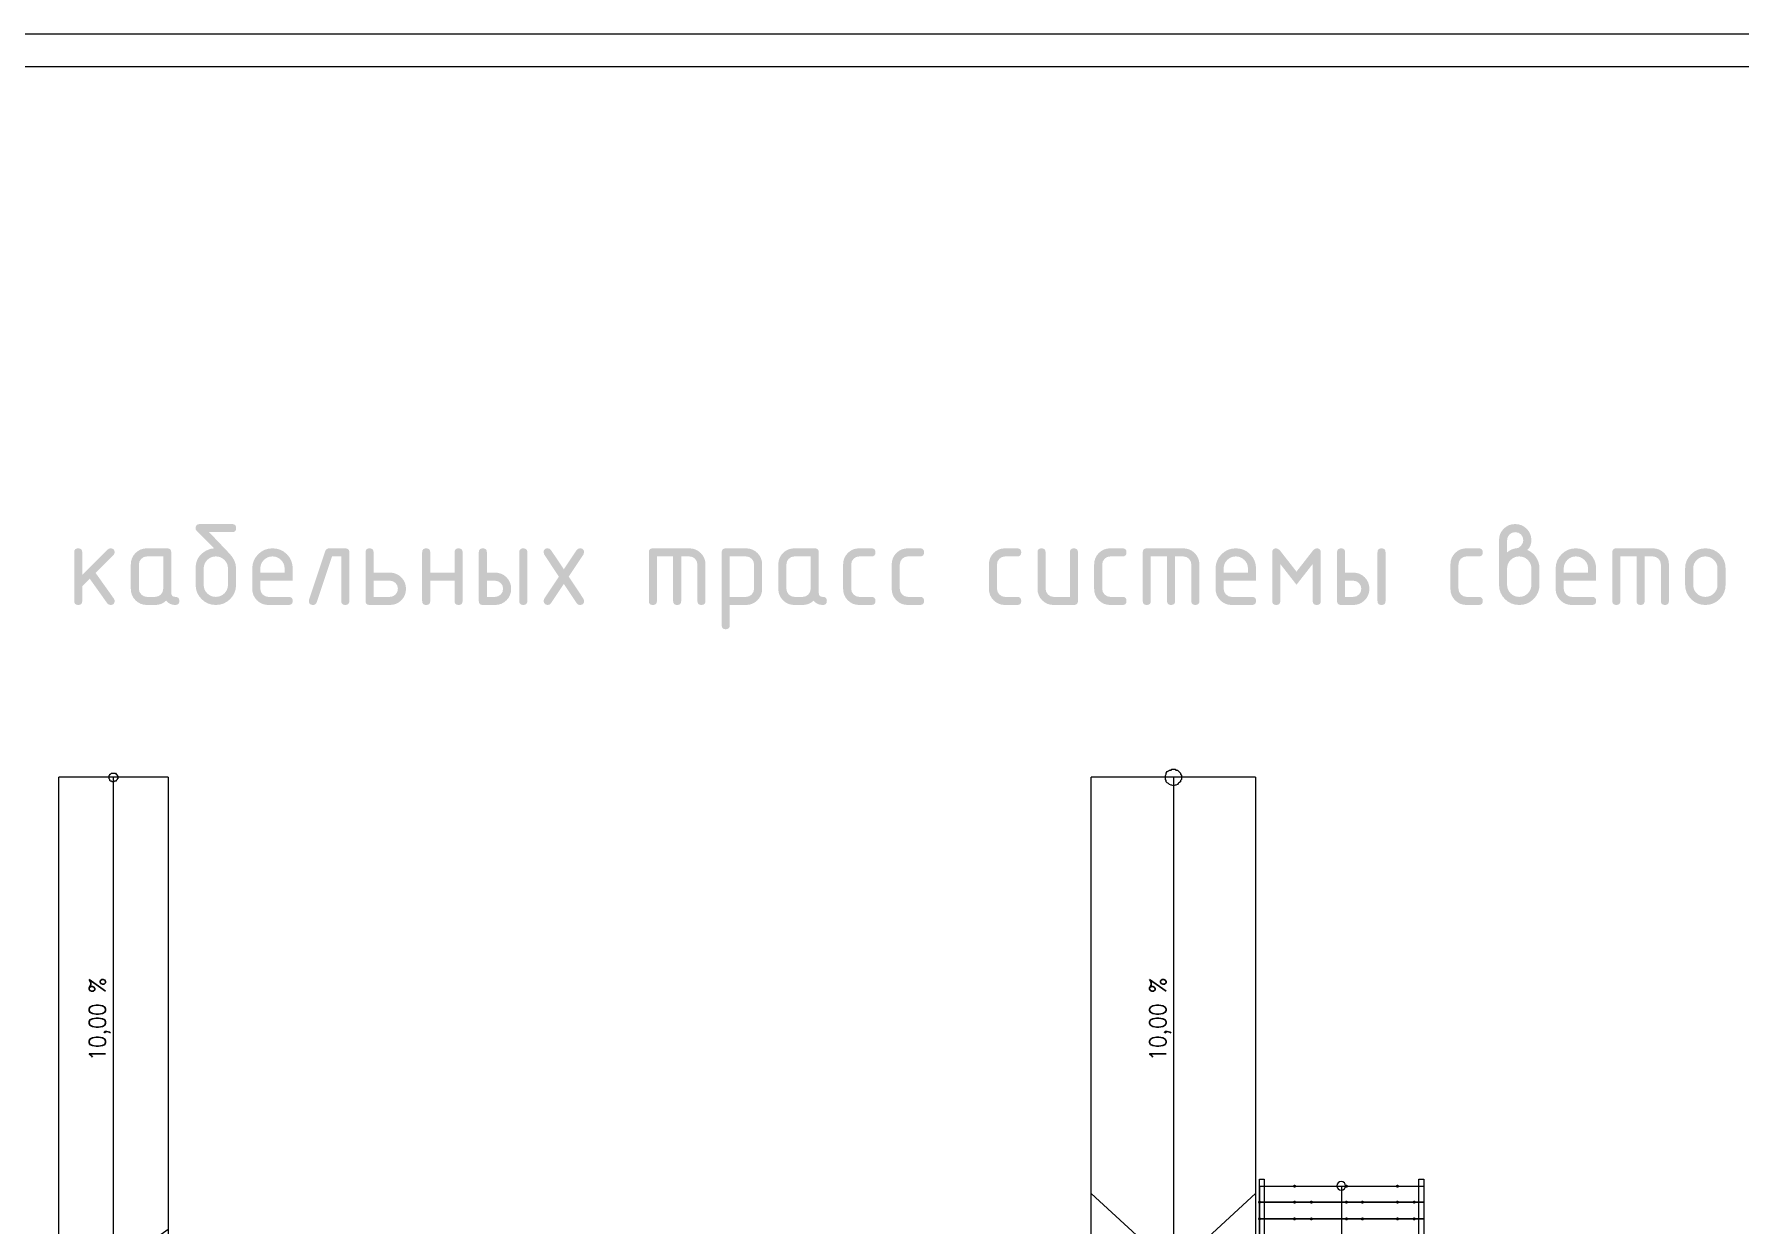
# Model space of a CAD drawing. Header units: millimetres. Extents: x 0 to 420, y 0 to 297.
# Drawn here: x 186.9 to 277.4, y 233.7 to 296.9 of the extents above; entities that cross this region are included whole.
import ezdxf

# ---------------------------------------------------------------- set-up
doc = ezdxf.new("R2010")
doc.units = ezdxf.units.MM
doc.styles.get("Standard").update_dxf_attribs({"font": 'STANDARD'})

msp = doc.modelspace()

# ---------------------------------------------------------------- hatches: boundary and pattern name
h = msp.add_hatch(color=7)
h.paths.add_polyline_path([(197.583598, 268.548995), (197.583598, 267.689651), (197.563961, 267.474763), (197.50505, 267.276515), (197.406865, 267.094803), (197.269405, 266.929525), (197.104049, 266.792066), (196.922209, 266.69388), (196.723935, 266.634969), (196.50928, 266.615332), (196.294392, 266.634969), (196.096144, 266.69388), (195.914432, 266.792066), (195.749154, 266.929525), (195.611694, 267.094803), (195.513509, 267.276515), (195.454598, 267.474763), (195.434961, 267.689651), (195.434961, 268.548995), (195.443645, 268.705653), (195.469705, 268.851509), (195.513154, 268.986566), (195.574005, 269.110822), (195.652271, 269.224277), (195.747965, 269.326932), (195.8611, 269.418787), (195.991688, 269.499842), (196.214448, 269.592377), (196.421085, 269.623314), (195.476853, 270.567546), (195.445365, 270.620462), (195.434961, 270.694877), (195.448311, 270.790056), (195.488429, 270.858105), (195.555419, 270.898973), (195.649384, 270.912607), (197.371931, 270.912607), (197.465983, 270.899171), (197.533162, 270.858863), (197.57347, 270.791684), (197.586905, 270.697633), (197.57347, 270.603668), (197.533162, 270.536678), (197.465983, 270.49656), (197.371931, 270.48321), (196.15099, 270.48321), (197.231923, 269.346604), (197.385703, 269.157563), (197.49561, 268.961649), (197.561593, 268.75881)], flags=0)
h.paths.add_polyline_path([(197.15365, 267.689651), (197.15365, 268.548995), (197.141782, 268.677661), (197.106246, 268.79656), (197.047145, 268.90564), (196.964583, 269.00485), (196.865382, 269.087412), (196.756362, 269.146513), (196.637627, 269.182049), (196.50928, 269.193917), (196.380295, 269.182049), (196.261233, 269.146513), (196.152092, 269.087412), (196.052873, 269.00485), (195.970398, 268.90564), (195.911487, 268.79656), (195.87614, 268.677661), (195.864358, 268.548995), (195.864358, 267.689651), (195.876037, 267.559642), (195.911073, 267.440019), (195.969467, 267.330836), (196.05122, 267.232142), (196.149922, 267.15039), (196.259166, 267.091996), (196.378952, 267.056959), (196.50928, 267.04528), (196.637627, 267.057062), (196.756362, 267.092409), (196.865382, 267.15132), (196.964583, 267.233796), (197.047145, 267.333006), (197.106246, 267.442086), (197.141782, 267.560985)], flags=0)
h = msp.add_hatch(color=7)
h.paths.add_polyline_path([(265.071173, 269.408891), (265.204894, 269.502624), (265.333138, 269.569639), (265.455801, 269.609887), (265.572779, 269.623314), (265.701281, 269.660659), (265.820275, 269.773245), (265.90337, 269.913047), (265.931069, 270.053262), (265.900063, 270.220694), (265.807045, 270.359186), (265.668553, 270.452204), (265.501121, 270.48321), (265.335274, 270.451791), (265.196299, 270.357533), (265.102317, 270.218627), (265.071173, 270.053262)], flags=0)
h.paths.add_polyline_path([(266.145492, 269.535671), (266.28594, 269.464478), (266.411246, 269.374992), (266.52136, 269.267315), (266.616229, 269.141552), (266.69228, 269.003154), (266.74673, 268.858296), (266.779475, 268.706927), (266.790413, 268.548995), (266.790413, 267.689651), (266.770776, 267.473419), (266.711865, 267.274448), (266.61368, 267.092633), (266.476221, 266.927871), (266.310865, 266.791135), (266.129024, 266.693467), (265.93075, 266.634866), (265.716095, 266.615332), (265.499863, 266.634969), (265.300892, 266.69388), (265.119077, 266.792066), (264.954315, 266.929525), (264.81758, 267.094803), (264.719911, 267.276515), (264.66131, 267.474763), (264.641776, 267.689651), (264.641776, 270.053262), (264.657391, 270.226895), (264.70427, 270.386472), (264.782465, 270.531992), (264.892028, 270.663457), (265.024018, 270.772383), (265.169496, 270.85025), (265.328513, 270.897009), (265.501121, 270.912607), (265.674444, 270.896906), (265.833917, 270.849837), (265.979541, 270.771452), (266.111316, 270.661804), (266.220242, 270.529822), (266.298109, 270.384405), (266.344868, 270.225551), (266.360466, 270.053262), (266.34703, 269.898749), (266.306722, 269.76098), (266.239543, 269.639954)], flags=0)
h.paths.add_polyline_path([(266.360466, 267.689651), (266.360466, 268.548995), (266.348701, 268.677661), (266.313474, 268.79656), (266.254891, 268.90564), (266.173052, 269.00485), (266.074368, 269.087412), (265.965244, 269.146513), (265.845786, 269.182049), (265.716095, 269.193917), (265.585767, 269.182049), (265.465981, 269.146513), (265.356737, 269.087412), (265.258035, 269.00485), (265.176283, 268.90564), (265.117889, 268.79656), (265.082852, 268.677661), (265.071173, 268.548995), (265.071173, 267.689651), (265.082852, 267.559642), (265.117889, 267.440019), (265.176283, 267.330836), (265.258035, 267.232142), (265.356737, 267.15039), (265.465981, 267.091996), (265.585767, 267.056959), (265.716095, 267.04528), (265.845786, 267.057062), (265.965244, 267.092409), (266.074368, 267.15132), (266.173052, 267.233796), (266.254891, 267.333006), (266.313474, 267.442086), (266.348701, 267.560985)], flags=0)
for color, points in [(7, [(189.416435, 268.210549), (190.767464, 269.561578), (190.836848, 269.607742), (190.920701, 269.623314), (191.014752, 269.609887), (191.081932, 269.569639), (191.122239, 269.502624), (191.135675, 269.408891), (191.119277, 269.328758), (191.070632, 269.258961), (190.1264, 268.314729), (191.093232, 266.953778), (191.124996, 266.892662), (191.135675, 266.826999), (191.122239, 266.734395), (191.081932, 266.668249), (191.014752, 266.628561), (190.920701, 266.615332), (190.818727, 266.63807), (190.741556, 266.706283), (189.817168, 268.005497), (189.416435, 267.605315), (189.416435, 266.830306), (189.402999, 266.736255), (189.362691, 266.669076), (189.295512, 266.628768), (189.201461, 266.615332), (189.107496, 266.628768), (189.040506, 266.669076), (189.000388, 266.736255), (188.987038, 266.830306), (188.987038, 269.408891), (189.000388, 269.502624), (189.040506, 269.569639), (189.107496, 269.609887), (189.201461, 269.623314), (189.295512, 269.609887), (189.362691, 269.569639), (189.402999, 269.502624), (189.416435, 269.408891)]), (7, [(202.523785, 269.623314), (203.383129, 269.623314), (203.47718, 269.609887), (203.54436, 269.569639), (203.584667, 269.502624), (203.598103, 269.408891), (203.598103, 266.830306), (203.584667, 266.736255), (203.54436, 266.669076), (203.47718, 266.628768), (203.383129, 266.615332), (203.289078, 266.628768), (203.221899, 266.669076), (203.181591, 266.736255), (203.168155, 266.830306), (203.168155, 269.193917), (202.676471, 269.193917), (201.866185, 266.761956), (201.834964, 266.697653), (201.790875, 266.65185), (201.733867, 266.624445), (201.663889, 266.615332), (201.569924, 266.628975), (201.502934, 266.669903), (201.462816, 266.738115), (201.449466, 266.833614), (201.458837, 266.898657), (202.308811, 269.447476), (202.343951, 269.52425), (202.391493, 269.579217), (202.451438, 269.612273)]), (7, [(207.893368, 267.904625), (207.893368, 266.830306), (207.879932, 266.736255), (207.839624, 266.669076), (207.772445, 266.628768), (207.678394, 266.615332), (207.584429, 266.628768), (207.517439, 266.669076), (207.477321, 266.736255), (207.463971, 266.830306), (207.463971, 269.408891), (207.477321, 269.502624), (207.517439, 269.569639), (207.584429, 269.609887), (207.678394, 269.623314), (207.772445, 269.609887), (207.839624, 269.569639), (207.879932, 269.502624), (207.893368, 269.408891), (207.893368, 268.334573), (209.18266, 268.334573), (209.18266, 269.408891), (209.196096, 269.502624), (209.236404, 269.569639), (209.303583, 269.609887), (209.397634, 269.623314), (209.491685, 269.609887), (209.558865, 269.569639), (209.599172, 269.502624), (209.612608, 269.408891), (209.612608, 266.830306), (209.599172, 266.736255), (209.558865, 266.669076), (209.491685, 266.628768), (209.397634, 266.615332), (209.303583, 266.628768), (209.236404, 266.669076), (209.196096, 266.736255), (209.18266, 266.830306), (209.18266, 267.904625)]), (7, [(215.246386, 268.119599), (216.024702, 266.950471), (216.060531, 266.830306), (216.047095, 266.736255), (216.006787, 266.669076), (215.939608, 266.628768), (215.845557, 266.615332), (215.741928, 266.638897), (215.666412, 266.70959), (214.986212, 267.732094), (214.305461, 266.70959), (214.229738, 266.638897), (214.126316, 266.615332), (214.044599, 266.631111), (213.975283, 266.678722), (213.927672, 266.748106), (213.911894, 266.830306), (213.947723, 266.950471), (214.725487, 268.119599), (213.947723, 269.288175), (213.911894, 269.408891), (213.925243, 269.502624), (213.965362, 269.569639), (214.032351, 269.609887), (214.126316, 269.623314), (214.229738, 269.59975), (214.305461, 269.529056), (214.986212, 268.509859), (215.666412, 269.529056), (215.741928, 269.59975), (215.845557, 269.623314), (215.939608, 269.610085), (216.006787, 269.570397), (216.047095, 269.504252), (216.060531, 269.411647), (216.024702, 269.288175)]), (7, [(219.714072, 269.623314), (221.648286, 269.623314), (221.820265, 269.607613), (221.979015, 269.560544), (222.124536, 269.48216), (222.256828, 269.372511), (222.366477, 269.240529), (222.444861, 269.095112), (222.49193, 268.936259), (222.507631, 268.763969), (222.507631, 266.830306), (222.494195, 266.736255), (222.453887, 266.669076), (222.386708, 266.628768), (222.292657, 266.615332), (222.198606, 266.628768), (222.131426, 266.669076), (222.091119, 266.736255), (222.077683, 266.830306), (222.077683, 268.763969), (222.046746, 268.931401), (221.954211, 269.069894), (221.815718, 269.162911), (221.648286, 269.193917), (221.218338, 269.193917), (221.218338, 266.830306), (221.204902, 266.736255), (221.164595, 266.669076), (221.097415, 266.628768), (221.003364, 266.615332), (220.909399, 266.628768), (220.842409, 266.669076), (220.802291, 266.736255), (220.788941, 266.830306), (220.788941, 269.193917), (219.929046, 269.193917), (219.929046, 266.830306), (219.91561, 266.736255), (219.875302, 266.669076), (219.808123, 266.628768), (219.714072, 266.615332), (219.620107, 266.628768), (219.553117, 266.669076), (219.512999, 266.736255), (219.499649, 266.830306), (219.499649, 269.408891), (219.512999, 269.502624), (219.553117, 269.569639), (219.620107, 269.609887)]), (7, [(230.244388, 268.763969), (230.244388, 267.474677), (230.275946, 267.310966), (230.371168, 267.17206), (230.510557, 267.076837), (230.674336, 267.04528), (231.318707, 267.04528), (231.412758, 267.031844), (231.479938, 266.991537), (231.520245, 266.924357), (231.533681, 266.830306), (231.520245, 266.736255), (231.479938, 266.669076), (231.412758, 266.628768), (231.318707, 266.615332), (230.674336, 266.615332), (230.500385, 266.630852), (230.340644, 266.677482), (230.195063, 266.755324), (230.06359, 266.864482), (229.954751, 266.995946), (229.877072, 267.141467), (229.830503, 267.301044), (229.814992, 267.474677), (229.814992, 268.763969), (229.830503, 268.937602), (229.877072, 269.097179), (229.954751, 269.2427), (230.06359, 269.374165), (230.195063, 269.48309), (230.340644, 269.560958), (230.500385, 269.607716), (230.674336, 269.623314), (231.318707, 269.623314), (231.412758, 269.609887), (231.479938, 269.569639), (231.520245, 269.502624), (231.533681, 269.408891), (231.520245, 269.31484), (231.479938, 269.247661), (231.412758, 269.207353), (231.318707, 269.193917), (230.674336, 269.193917), (230.508489, 269.162498), (230.369514, 269.06824), (230.275532, 268.929334)]), (7, [(232.824891, 268.763969), (232.824891, 267.474677), (232.856448, 267.310966), (232.951671, 267.17206), (233.091059, 267.076837), (233.254839, 267.04528), (233.89921, 267.04528), (233.993261, 267.031844), (234.06044, 266.991537), (234.100748, 266.924357), (234.114184, 266.830306), (234.100748, 266.736255), (234.06044, 266.669076), (233.993261, 266.628768), (233.89921, 266.615332), (233.254839, 266.615332), (233.080888, 266.630852), (232.921147, 266.677482), (232.775566, 266.755324), (232.644093, 266.864482), (232.535253, 266.995946), (232.457575, 267.141467), (232.411006, 267.301044), (232.395494, 267.474677), (232.395494, 268.763969), (232.411006, 268.937602), (232.457575, 269.097179), (232.535253, 269.2427), (232.644093, 269.374165), (232.775566, 269.48309), (232.921147, 269.560958), (233.080888, 269.607716), (233.254839, 269.623314), (233.89921, 269.623314), (233.993261, 269.609887), (234.06044, 269.569639), (234.100748, 269.502624), (234.114184, 269.408891), (234.100748, 269.31484), (234.06044, 269.247661), (233.993261, 269.207353), (233.89921, 269.193917), (233.254839, 269.193917), (233.088992, 269.162498), (232.950017, 269.06824), (232.856035, 268.929334)]), (7, [(237.985897, 268.763969), (237.985897, 267.474677), (238.017454, 267.310966), (238.112676, 267.17206), (238.252065, 267.076837), (238.415844, 267.04528), (239.060215, 267.04528), (239.154266, 267.031844), (239.221446, 266.991537), (239.261753, 266.924357), (239.275189, 266.830306), (239.261753, 266.736255), (239.221446, 266.669076), (239.154266, 266.628768), (239.060215, 266.615332), (238.415844, 266.615332), (238.241893, 266.630852), (238.082153, 266.677482), (237.936571, 266.755324), (237.805098, 266.864482), (237.696259, 266.995946), (237.618581, 267.141467), (237.572011, 267.301044), (237.5565, 267.474677), (237.5565, 268.763969), (237.572011, 268.937602), (237.618581, 269.097179), (237.696259, 269.2427), (237.805098, 269.374165), (237.936571, 269.48309), (238.082153, 269.560958), (238.241893, 269.607716), (238.415844, 269.623314), (239.060215, 269.623314), (239.154266, 269.609887), (239.221446, 269.569639), (239.261753, 269.502624), (239.275189, 269.408891), (239.261753, 269.31484), (239.221446, 269.247661), (239.154266, 269.207353), (239.060215, 269.193917), (238.415844, 269.193917), (238.249998, 269.162498), (238.111022, 269.06824), (238.01704, 268.929334)]), (7, [(242.28564, 269.408891), (242.28564, 266.830306), (242.272204, 266.736255), (242.231896, 266.669076), (242.164717, 266.628768), (242.070666, 266.615332), (240.996347, 266.615332), (240.822396, 266.630852), (240.662655, 266.677482), (240.517074, 266.755324), (240.385601, 266.864482), (240.276761, 266.995946), (240.199083, 267.141467), (240.152514, 267.301044), (240.137003, 267.474677), (240.137003, 269.408891), (240.150352, 269.502624), (240.19047, 269.569639), (240.25746, 269.609887), (240.351425, 269.623314), (240.445476, 269.609887), (240.512656, 269.569639), (240.552963, 269.502624), (240.566399, 269.408891), (240.566399, 267.474677), (240.597956, 267.310966), (240.693179, 267.17206), (240.832567, 267.076837), (240.996347, 267.04528), (241.855692, 267.04528), (241.855692, 269.408891), (241.869128, 269.502624), (241.909435, 269.569639), (241.976615, 269.609887), (242.070666, 269.623314), (242.164717, 269.609887), (242.231896, 269.569639), (242.272204, 269.502624)]), (7, [(243.573652, 268.763969), (243.573652, 267.474677), (243.605209, 267.310966), (243.700431, 267.17206), (243.83982, 267.076837), (244.0036, 267.04528), (244.64797, 267.04528), (244.742021, 267.031844), (244.809201, 266.991537), (244.849508, 266.924357), (244.862944, 266.830306), (244.849508, 266.736255), (244.809201, 266.669076), (244.742021, 266.628768), (244.64797, 266.615332), (244.0036, 266.615332), (243.829648, 266.630852), (243.669908, 266.677482), (243.524327, 266.755324), (243.392853, 266.864482), (243.284014, 266.995946), (243.206336, 267.141467), (243.159767, 267.301044), (243.144255, 267.474677), (243.144255, 268.763969), (243.159767, 268.937602), (243.206336, 269.097179), (243.284014, 269.2427), (243.392853, 269.374165), (243.524327, 269.48309), (243.669908, 269.560958), (243.829648, 269.607716), (244.0036, 269.623314), (244.64797, 269.623314), (244.742021, 269.609887), (244.809201, 269.569639), (244.849508, 269.502624), (244.862944, 269.408891), (244.849508, 269.31484), (244.809201, 269.247661), (244.742021, 269.207353), (244.64797, 269.193917), (244.0036, 269.193917), (243.837753, 269.162498), (243.698778, 269.06824), (243.604795, 268.929334)]), (7, [(245.939181, 269.623314), (247.873395, 269.623314), (248.045374, 269.607613), (248.204124, 269.560544), (248.349645, 269.48216), (248.481937, 269.372511), (248.591585, 269.240529), (248.66997, 269.095112), (248.717039, 268.936259), (248.73274, 268.763969), (248.73274, 266.830306), (248.719304, 266.736255), (248.678996, 266.669076), (248.611817, 266.628768), (248.517766, 266.615332), (248.423714, 266.628768), (248.356535, 266.669076), (248.316228, 266.736255), (248.302792, 266.830306), (248.302792, 268.763969), (248.271855, 268.931401), (248.179319, 269.069894), (248.040827, 269.162911), (247.873395, 269.193917), (247.443447, 269.193917), (247.443447, 266.830306), (247.430011, 266.736255), (247.389704, 266.669076), (247.322524, 266.628768), (247.228473, 266.615332), (247.134508, 266.628768), (247.067518, 266.669076), (247.0274, 266.736255), (247.01405, 266.830306), (247.01405, 269.193917), (246.154154, 269.193917), (246.154154, 266.830306), (246.140719, 266.736255), (246.100411, 266.669076), (246.033232, 266.628768), (245.939181, 266.615332), (245.845216, 266.628768), (245.778226, 266.669076), (245.738108, 266.736255), (245.724758, 266.830306), (245.724758, 269.408891), (245.738108, 269.502624), (245.778226, 269.569639), (245.845216, 269.609887)]), (7, [(253.888723, 267.689651), (253.028827, 268.789877), (253.028827, 266.830306), (253.015391, 266.736255), (252.975084, 266.669076), (252.907904, 266.628768), (252.813853, 266.615332), (252.719888, 266.628768), (252.652898, 266.669076), (252.61278, 266.736255), (252.59943, 266.830306), (252.59943, 269.408891), (252.61278, 269.502624), (252.652898, 269.569639), (252.719888, 269.609887), (252.813853, 269.623314), (252.92134, 269.58907), (253.028827, 269.486613), (253.888723, 268.386387), (254.748068, 269.486613), (254.855554, 269.58907), (254.963041, 269.623314), (255.056774, 269.609887), (255.12379, 269.569639), (255.164037, 269.502624), (255.177464, 269.408891), (255.177464, 266.830306), (255.164037, 266.736255), (255.12379, 266.669076), (255.056774, 266.628768), (254.963041, 266.615332), (254.86899, 266.628768), (254.801811, 266.669076), (254.761503, 266.736255), (254.748068, 266.830306), (254.748068, 268.789877)]), (7, [(262.49067, 268.763969), (262.49067, 267.474677), (262.522227, 267.310966), (262.61745, 267.17206), (262.756838, 267.076837), (262.920618, 267.04528), (263.564989, 267.04528), (263.65904, 267.031844), (263.726219, 266.991537), (263.766527, 266.924357), (263.779963, 266.830306), (263.766527, 266.736255), (263.726219, 266.669076), (263.65904, 266.628768), (263.564989, 266.615332), (262.920618, 266.615332), (262.746667, 266.630852), (262.586926, 266.677482), (262.441345, 266.755324), (262.309872, 266.864482), (262.201033, 266.995946), (262.123354, 267.141467), (262.076785, 267.301044), (262.061274, 267.474677), (262.061274, 268.763969), (262.076785, 268.937602), (262.123354, 269.097179), (262.201033, 269.2427), (262.309872, 269.374165), (262.441345, 269.48309), (262.586926, 269.560958), (262.746667, 269.607716), (262.920618, 269.623314), (263.564989, 269.623314), (263.65904, 269.609887), (263.726219, 269.569639), (263.766527, 269.502624), (263.779963, 269.408891), (263.766527, 269.31484), (263.726219, 269.247661), (263.65904, 269.207353), (263.564989, 269.193917), (262.920618, 269.193917), (262.754771, 269.162498), (262.615796, 269.06824), (262.521814, 268.929334)]), (7, [(270.870704, 269.623314), (272.804918, 269.623314), (272.976898, 269.607613), (273.135648, 269.560544), (273.281168, 269.48216), (273.41346, 269.372511), (273.523109, 269.240529), (273.601493, 269.095112), (273.648562, 268.936259), (273.664263, 268.763969), (273.664263, 266.830306), (273.650827, 266.736255), (273.61052, 266.669076), (273.54334, 266.628768), (273.449289, 266.615332), (273.355238, 266.628768), (273.288059, 266.669076), (273.247751, 266.736255), (273.234315, 266.830306), (273.234315, 268.763969), (273.203378, 268.931401), (273.110843, 269.069894), (272.97235, 269.162911), (272.804918, 269.193917), (272.374971, 269.193917), (272.374971, 266.830306), (272.361535, 266.736255), (272.321227, 266.669076), (272.254048, 266.628768), (272.159997, 266.615332), (272.066032, 266.628768), (271.999042, 266.669076), (271.958924, 266.736255), (271.945574, 266.830306), (271.945574, 269.193917), (271.085678, 269.193917), (271.085678, 266.830306), (271.072242, 266.736255), (271.031935, 266.669076), (270.964755, 266.628768), (270.870704, 266.615332), (270.776739, 266.628768), (270.709749, 266.669076), (270.669631, 266.736255), (270.656281, 266.830306), (270.656281, 269.408891), (270.669631, 269.502624), (270.709749, 269.569639), (270.776739, 269.609887)]), (254, [(253.873, 235.754333), (253.848129, 235.694538), (253.788333, 235.669667), (253.728538, 235.694538), (253.703667, 235.754333), (253.728537, 235.814129), (253.788333, 235.839), (253.848129, 235.814129)]), (254, [(256.624667, 235.754333), (256.599796, 235.694538), (256.54, 235.669667), (256.480204, 235.694538), (256.455333, 235.754333), (256.480204, 235.814129), (256.54, 235.839), (256.599796, 235.814129)]), (254, [(259.334, 235.754333), (259.309129, 235.694538), (259.249333, 235.669667), (259.189538, 235.694538), (259.164667, 235.754333), (259.189537, 235.814129), (259.249333, 235.839), (259.309129, 235.814129)]), (254, [(252.010333, 234.907667), (251.985462, 234.847871), (251.925667, 234.823), (251.865871, 234.847871), (251.841, 234.907667), (251.865871, 234.967462), (251.925667, 234.992333), (251.985462, 234.967463)]), (254, [(253.873, 234.907667), (253.848129, 234.847871), (253.788333, 234.823), (253.728538, 234.847871), (253.703667, 234.907667), (253.728537, 234.967462), (253.788333, 234.992333), (253.848129, 234.967463)]), (254, [(254.762, 234.907667), (254.737129, 234.847871), (254.677333, 234.823), (254.617538, 234.847871), (254.592667, 234.907667), (254.617537, 234.967462), (254.677333, 234.992333), (254.737129, 234.967463)]), (254, [(256.624667, 234.907667), (256.599796, 234.847871), (256.54, 234.823), (256.480204, 234.847871), (256.455333, 234.907667), (256.480204, 234.967462), (256.54, 234.992333), (256.599796, 234.967463)]), (254, [(257.471333, 234.907667), (257.446462, 234.847871), (257.386667, 234.823), (257.326871, 234.847871), (257.302, 234.907667), (257.326871, 234.967462), (257.386667, 234.992333), (257.446462, 234.967463)]), (254, [(259.334, 234.907667), (259.309129, 234.847871), (259.249333, 234.823), (259.189538, 234.847871), (259.164667, 234.907667), (259.189537, 234.967462), (259.249333, 234.992333), (259.309129, 234.967463)]), (254, [(260.223, 234.907667), (260.198129, 234.847871), (260.138333, 234.823), (260.078538, 234.847871), (260.053667, 234.907667), (260.078537, 234.967462), (260.138333, 234.992333), (260.198129, 234.967463)]), (254, [(252.010333, 234.018667), (251.985462, 233.958871), (251.925667, 233.934), (251.865871, 233.958871), (251.841, 234.018667), (251.865871, 234.078462), (251.925667, 234.103333), (251.985462, 234.078463)]), (254, [(253.873, 234.018667), (253.848129, 233.958871), (253.788333, 233.934), (253.728538, 233.958871), (253.703667, 234.018667), (253.728537, 234.078462), (253.788333, 234.103333), (253.848129, 234.078463)]), (254, [(254.762, 234.018667), (254.737129, 233.958871), (254.677333, 233.934), (254.617538, 233.958871), (254.592667, 234.018667), (254.617537, 234.078462), (254.677333, 234.103333), (254.737129, 234.078463)]), (254, [(256.624667, 234.018667), (256.599796, 233.958871), (256.54, 233.934), (256.480204, 233.958871), (256.455333, 234.018667), (256.480204, 234.078462), (256.54, 234.103333), (256.599796, 234.078463)]), (254, [(257.471333, 234.018667), (257.446462, 233.958871), (257.386667, 233.934), (257.326871, 233.958871), (257.302, 234.018667), (257.326871, 234.078462), (257.386667, 234.103333), (257.446462, 234.078463)]), (254, [(259.334, 234.018667), (259.309129, 233.958871), (259.249333, 233.934), (259.189538, 233.958871), (259.164667, 234.018667), (259.189537, 234.078462), (259.249333, 234.103333), (259.309129, 234.078463)]), (254, [(260.223, 234.018667), (260.198129, 233.958871), (260.138333, 233.934), (260.078538, 233.958871), (260.053667, 234.018667), (260.078537, 234.078462), (260.138333, 234.103333), (260.198129, 234.078463)])]:
    msp.add_hatch(color=color).paths.add_polyline_path(points, flags=0)
h = msp.add_hatch(color=7)
h.paths.add_polyline_path([(193.71298, 269.193917), (192.853635, 269.193917), (192.687788, 269.162498), (192.548813, 269.06824), (192.454831, 268.929334), (192.423687, 268.763969), (192.423687, 267.474677), (192.455244, 267.310966), (192.550467, 267.17206), (192.689855, 267.076837), (192.853635, 267.04528), (193.283583, 267.04528), (193.448672, 267.076424), (193.587303, 267.170406), (193.681561, 267.308899), (193.71298, 267.474677)], flags=0)
h.paths.add_polyline_path([(194.572325, 266.830306), (194.558897, 266.736255), (194.51865, 266.669076), (194.451634, 266.628768), (194.357902, 266.615332), (194.214646, 266.629509), (194.084981, 266.672107), (193.968856, 266.743231), (193.866218, 266.842984), (193.740532, 266.743231), (193.601566, 266.672107), (193.449266, 266.629509), (193.283583, 266.615332), (192.853635, 266.615332), (192.679684, 266.630852), (192.519943, 266.677482), (192.374362, 266.755324), (192.242889, 266.864482), (192.13405, 266.995946), (192.056371, 267.141467), (192.009802, 267.301044), (191.994291, 267.474677), (191.994291, 268.763969), (192.009802, 268.937602), (192.056371, 269.097179), (192.13405, 269.2427), (192.242889, 269.374165), (192.374362, 269.48309), (192.519943, 269.560958), (192.679684, 269.607716), (192.853635, 269.623314), (193.927954, 269.623314), (194.022005, 269.609887), (194.089184, 269.569639), (194.129492, 269.502624), (194.142928, 269.408891), (194.142928, 267.259703), (194.156278, 267.165738), (194.196396, 267.098748), (194.263386, 267.05863), (194.357351, 267.04528), (194.451402, 267.031844), (194.518581, 266.991537), (194.558889, 266.924357)], flags=0)
h = msp.add_hatch(color=7)
h.paths.add_polyline_path([(199.516532, 269.193917), (199.387548, 269.182049), (199.268485, 269.146513), (199.159345, 269.087412), (199.060126, 269.00485), (198.97765, 268.90564), (198.918739, 268.79656), (198.883392, 268.677661), (198.87161, 268.548995), (198.87161, 268.334573), (200.160903, 268.334573), (200.160903, 268.548995), (200.149034, 268.677661), (200.113498, 268.79656), (200.054398, 268.90564), (199.971836, 269.00485), (199.872634, 269.087412), (199.763614, 269.146513), (199.644879, 269.182049)], flags=0)
h.paths.add_polyline_path([(198.87161, 267.904625), (198.87161, 267.474677), (198.903167, 267.310966), (198.99839, 267.17206), (199.137778, 267.076837), (199.301558, 267.04528), (200.375877, 267.04528), (200.469928, 267.031844), (200.537107, 266.991537), (200.577415, 266.924357), (200.590851, 266.830306), (200.577415, 266.736255), (200.537107, 266.669076), (200.469928, 266.628768), (200.375877, 266.615332), (199.301558, 266.615332), (199.127607, 266.630852), (198.967866, 266.677482), (198.822285, 266.755324), (198.690812, 266.864482), (198.581972, 266.995946), (198.504294, 267.141467), (198.457725, 267.301044), (198.442213, 267.474677), (198.442213, 268.548995), (198.46185, 268.763651), (198.520762, 268.961925), (198.618947, 269.143765), (198.756406, 269.309121), (198.921685, 269.446581), (199.103396, 269.544766), (199.301644, 269.603677), (199.516532, 269.623314), (199.733874, 269.603884), (199.933595, 269.545593), (200.115643, 269.448441), (200.279965, 269.312429), (200.415978, 269.148106), (200.513129, 268.966059), (200.57142, 268.766338), (200.590851, 268.548995), (200.590851, 267.904625)], flags=0)
h = msp.add_hatch(color=7)
h.paths.add_polyline_path([(206.605356, 267.474677), (206.589758, 267.301044), (206.542999, 267.141467), (206.465132, 266.995946), (206.356206, 266.864482), (206.224431, 266.755324), (206.078807, 266.677482), (205.919334, 266.630852), (205.746011, 266.615332), (204.671141, 266.615332), (204.577176, 266.628768), (204.510186, 266.669076), (204.470068, 266.736255), (204.456718, 266.830306), (204.456718, 269.408891), (204.470068, 269.502624), (204.510186, 269.569639), (204.577176, 269.609887), (204.671141, 269.623314), (204.765192, 269.609887), (204.832372, 269.569639), (204.872679, 269.502624), (204.886115, 269.408891), (204.886115, 268.334573), (205.746011, 268.334573), (205.919334, 268.318872), (206.078807, 268.271803), (206.224431, 268.193419), (206.356206, 268.08377), (206.465132, 267.951469), (206.542999, 267.805888), (206.589758, 267.646975)], flags=0)
h.paths.add_polyline_path([(206.175408, 267.474677), (206.144402, 267.642109), (206.051384, 267.780601), (205.913167, 267.873619), (205.746011, 267.904625), (204.886115, 267.904625), (204.886115, 267.04528), (205.746011, 267.04528), (205.9111, 267.076424), (206.049731, 267.170406), (206.143988, 267.308899)], flags=0)
h = msp.add_hatch(color=7)
h.paths.add_polyline_path([(212.189913, 267.474677), (212.174315, 267.301044), (212.127556, 267.141467), (212.049689, 266.995946), (211.940763, 266.864482), (211.808988, 266.755324), (211.663364, 266.677482), (211.503891, 266.630852), (211.330568, 266.615332), (210.685646, 266.615332), (210.591681, 266.628768), (210.524691, 266.669076), (210.484573, 266.736255), (210.471223, 266.830306), (210.471223, 269.408891), (210.484573, 269.502624), (210.524691, 269.569639), (210.591681, 269.609887), (210.685646, 269.623314), (210.779697, 269.609887), (210.846877, 269.569639), (210.887184, 269.502624), (210.90062, 269.408891), (210.90062, 268.334573), (211.330568, 268.334573), (211.503891, 268.318975), (211.663364, 268.272216), (211.808988, 268.194349), (211.940763, 268.085423), (212.049689, 267.95364), (212.127556, 267.807955), (212.174315, 267.648318)], flags=0)
h.paths.add_polyline_path([(211.760516, 267.474677), (211.72951, 267.642109), (211.636493, 267.780601), (211.498, 267.873619), (211.330568, 267.904625), (210.90062, 267.904625), (210.90062, 267.04528), (211.330568, 267.04528), (211.495933, 267.076424), (211.634839, 267.170406), (211.729097, 267.308899)], flags=0)
h.paths.add_polyline_path([(212.619861, 269.408891), (212.633296, 269.502624), (212.673604, 269.569639), (212.740783, 269.609887), (212.834835, 269.623314), (212.928567, 269.609887), (212.995583, 269.569639), (213.03583, 269.502624), (213.049257, 269.408891), (213.049257, 266.830306), (213.03583, 266.736255), (212.995583, 266.669076), (212.928567, 266.628768), (212.834835, 266.615332), (212.740783, 266.628768), (212.673604, 266.669076), (212.633296, 266.736255), (212.619861, 266.830306)], flags=0)
h = msp.add_hatch(color=7)
h.paths.add_polyline_path([(223.367069, 269.408891), (223.380419, 269.502624), (223.420537, 269.569639), (223.487527, 269.609887), (223.581492, 269.623314), (224.656362, 269.623314), (224.829684, 269.607716), (224.989158, 269.560958), (225.134782, 269.48309), (225.266557, 269.374165), (225.375482, 269.2427), (225.45335, 269.097179), (225.500108, 268.937602), (225.515706, 268.763969), (225.515706, 267.474677), (225.500108, 267.302388), (225.45335, 267.143534), (225.375482, 266.998117), (225.266557, 266.866135), (225.134782, 266.756254), (224.989158, 266.677895), (224.829684, 266.630956), (224.656362, 266.615332), (223.796466, 266.615332), (223.796466, 265.541014), (223.78303, 265.446963), (223.742722, 265.379783), (223.675543, 265.339476), (223.581492, 265.32604), (223.487527, 265.339476), (223.420537, 265.379783), (223.380419, 265.446963), (223.367069, 265.541014)], flags=0)
h.paths.add_polyline_path([(223.796466, 269.193917), (223.796466, 267.04528), (224.656362, 267.04528), (224.821451, 267.076424), (224.960081, 267.170406), (225.054339, 267.308899), (225.085758, 267.474677), (225.085758, 268.763969), (225.054752, 268.931401), (224.961735, 269.069894), (224.823518, 269.162911), (224.656362, 269.193917)], flags=0)
h = msp.add_hatch(color=7)
h.paths.add_polyline_path([(228.093011, 269.193917), (227.233666, 269.193917), (227.067819, 269.162498), (226.928844, 269.06824), (226.834862, 268.929334), (226.803718, 268.763969), (226.803718, 267.474677), (226.835275, 267.310966), (226.930498, 267.17206), (227.069886, 267.076837), (227.233666, 267.04528), (227.663614, 267.04528), (227.828703, 267.076424), (227.967334, 267.170406), (228.061591, 267.308899), (228.093011, 267.474677)], flags=0)
h.paths.add_polyline_path([(228.952355, 266.830306), (228.938928, 266.736255), (228.898681, 266.669076), (228.831665, 266.628768), (228.737933, 266.615332), (228.594677, 266.629509), (228.465012, 266.672107), (228.348887, 266.743231), (228.246249, 266.842984), (228.120563, 266.743231), (227.981596, 266.672107), (227.829297, 266.629509), (227.663614, 266.615332), (227.233666, 266.615332), (227.059715, 266.630852), (226.899974, 266.677482), (226.754393, 266.755324), (226.62292, 266.864482), (226.51408, 266.995946), (226.436402, 267.141467), (226.389833, 267.301044), (226.374322, 267.474677), (226.374322, 268.763969), (226.389833, 268.937602), (226.436402, 269.097179), (226.51408, 269.2427), (226.62292, 269.374165), (226.754393, 269.48309), (226.899974, 269.560958), (227.059715, 269.607716), (227.233666, 269.623314), (228.307985, 269.623314), (228.402036, 269.609887), (228.469215, 269.569639), (228.509523, 269.502624), (228.522959, 269.408891), (228.522959, 267.259703), (228.536308, 267.165738), (228.576427, 267.098748), (228.643416, 267.05863), (228.737381, 267.04528), (228.831433, 267.031844), (228.898612, 266.991537), (228.938919, 266.924357)], flags=0)
h = msp.add_hatch(color=7)
h.paths.add_polyline_path([(250.666496, 269.193917), (250.537512, 269.182049), (250.41845, 269.146513), (250.309309, 269.087412), (250.21009, 269.00485), (250.127615, 268.90564), (250.068703, 268.79656), (250.033357, 268.677661), (250.021575, 268.548995), (250.021575, 268.334573), (251.310867, 268.334573), (251.310867, 268.548995), (251.298999, 268.677661), (251.263463, 268.79656), (251.204362, 268.90564), (251.1218, 269.00485), (251.022599, 269.087412), (250.913579, 269.146513), (250.794843, 269.182049)], flags=0)
h.paths.add_polyline_path([(250.021575, 267.904625), (250.021575, 267.474677), (250.053132, 267.310966), (250.148354, 267.17206), (250.287743, 267.076837), (250.451522, 267.04528), (251.525841, 267.04528), (251.619892, 267.031844), (251.687072, 266.991537), (251.727379, 266.924357), (251.740815, 266.830306), (251.727379, 266.736255), (251.687072, 266.669076), (251.619892, 266.628768), (251.525841, 266.615332), (250.451522, 266.615332), (250.277571, 266.630852), (250.117831, 266.677482), (249.972249, 266.755324), (249.840776, 266.864482), (249.731937, 266.995946), (249.654258, 267.141467), (249.607689, 267.301044), (249.592178, 267.474677), (249.592178, 268.548995), (249.611815, 268.763651), (249.670726, 268.961925), (249.768911, 269.143765), (249.906371, 269.309121), (250.071649, 269.446581), (250.253361, 269.544766), (250.451609, 269.603677), (250.666496, 269.623314), (250.883839, 269.603884), (251.08356, 269.545593), (251.265607, 269.448441), (251.42993, 269.312429), (251.565942, 269.148106), (251.663094, 268.966059), (251.721385, 268.766338), (251.740815, 268.548995), (251.740815, 267.904625)], flags=0)
h = msp.add_hatch(color=7)
h.paths.add_polyline_path([(257.75879, 267.474677), (257.743192, 267.301044), (257.696434, 267.141467), (257.618566, 266.995946), (257.509641, 266.864482), (257.377866, 266.755324), (257.232241, 266.677482), (257.072768, 266.630852), (256.899445, 266.615332), (256.254523, 266.615332), (256.160558, 266.628768), (256.093569, 266.669076), (256.05345, 266.736255), (256.040101, 266.830306), (256.040101, 269.408891), (256.05345, 269.502624), (256.093569, 269.569639), (256.160558, 269.609887), (256.254523, 269.623314), (256.348574, 269.609887), (256.415754, 269.569639), (256.456061, 269.502624), (256.469497, 269.408891), (256.469497, 268.334573), (256.899445, 268.334573), (257.072768, 268.318975), (257.232241, 268.272216), (257.377866, 268.194349), (257.509641, 268.085423), (257.618566, 267.95364), (257.696434, 267.807955), (257.743192, 267.648318)], flags=0)
h.paths.add_polyline_path([(257.329393, 267.474677), (257.298387, 267.642109), (257.20537, 267.780601), (257.066877, 267.873619), (256.899445, 267.904625), (256.469497, 267.904625), (256.469497, 267.04528), (256.899445, 267.04528), (257.06481, 267.076424), (257.203716, 267.170406), (257.297974, 267.308899)], flags=0)
h.paths.add_polyline_path([(258.188738, 269.408891), (258.202174, 269.502624), (258.242481, 269.569639), (258.309661, 269.609887), (258.403712, 269.623314), (258.497444, 269.609887), (258.56446, 269.569639), (258.604707, 269.502624), (258.618134, 269.408891), (258.618134, 266.830306), (258.604707, 266.736255), (258.56446, 266.669076), (258.497444, 266.628768), (258.403712, 266.615332), (258.309661, 266.628768), (258.242481, 266.669076), (258.202174, 266.736255), (258.188738, 266.830306)], flags=0)
h = msp.add_hatch(color=7)
h.paths.add_polyline_path([(268.723347, 269.193917), (268.594363, 269.182049), (268.475301, 269.146513), (268.36616, 269.087412), (268.266941, 269.00485), (268.184466, 268.90564), (268.125554, 268.79656), (268.090208, 268.677661), (268.078426, 268.548995), (268.078426, 268.334573), (269.367718, 268.334573), (269.367718, 268.548995), (269.35585, 268.677661), (269.320314, 268.79656), (269.261213, 268.90564), (269.178651, 269.00485), (269.07945, 269.087412), (268.97043, 269.146513), (268.851694, 269.182049)], flags=0)
h.paths.add_polyline_path([(268.078426, 267.904625), (268.078426, 267.474677), (268.109983, 267.310966), (268.205205, 267.17206), (268.344594, 267.076837), (268.508373, 267.04528), (269.582692, 267.04528), (269.676743, 267.031844), (269.743922, 266.991537), (269.78423, 266.924357), (269.797666, 266.830306), (269.78423, 266.736255), (269.743922, 266.669076), (269.676743, 266.628768), (269.582692, 266.615332), (268.508373, 266.615332), (268.334422, 266.630852), (268.174681, 266.677482), (268.0291, 266.755324), (267.897627, 266.864482), (267.788788, 266.995946), (267.711109, 267.141467), (267.66454, 267.301044), (267.649029, 267.474677), (267.649029, 268.548995), (267.668666, 268.763651), (267.727577, 268.961925), (267.825762, 269.143765), (267.963222, 269.309121), (268.1285, 269.446581), (268.310212, 269.544766), (268.50846, 269.603677), (268.723347, 269.623314), (268.94069, 269.603884), (269.140411, 269.545593), (269.322458, 269.448441), (269.486781, 269.312429), (269.622793, 269.148106), (269.719945, 268.966059), (269.778236, 268.766338), (269.797666, 268.548995), (269.797666, 267.904625)], flags=0)
h = msp.add_hatch(color=7)
h.paths.add_polyline_path([(274.523701, 267.689651), (274.523701, 268.548995), (274.543338, 268.763651), (274.60225, 268.961925), (274.700435, 269.143765), (274.837894, 269.309121), (275.003173, 269.446581), (275.184884, 269.544766), (275.383132, 269.603677), (275.59802, 269.623314), (275.815362, 269.603884), (276.015083, 269.545593), (276.197131, 269.448441), (276.361453, 269.312429), (276.497465, 269.148106), (276.594617, 268.966059), (276.652908, 268.766338), (276.672339, 268.548995), (276.672339, 267.689651), (276.652701, 267.474763), (276.59379, 267.276515), (276.495605, 267.094803), (276.358146, 266.929525), (276.19279, 266.792066), (276.010949, 266.69388), (275.812675, 266.634969), (275.59802, 266.615332), (275.383132, 266.634969), (275.184884, 266.69388), (275.003173, 266.792066), (274.837894, 266.929525), (274.700435, 267.094803), (274.60225, 267.276515), (274.543338, 267.474763)], flags=0)
h.paths.add_polyline_path([(276.242391, 267.689651), (276.242391, 268.548995), (276.230522, 268.677661), (276.194986, 268.79656), (276.135885, 268.90564), (276.053324, 269.00485), (275.954122, 269.087412), (275.845102, 269.146513), (275.726367, 269.182049), (275.59802, 269.193917), (275.469036, 269.182049), (275.349973, 269.146513), (275.240832, 269.087412), (275.141614, 269.00485), (275.059138, 268.90564), (275.000227, 268.79656), (274.96488, 268.677661), (274.953098, 268.548995), (274.953098, 267.689651), (274.964777, 267.559642), (274.999814, 267.440019), (275.058208, 267.330836), (275.13996, 267.232142), (275.238662, 267.15039), (275.347906, 267.091996), (275.467692, 267.056959), (275.59802, 267.04528), (275.726367, 267.057062), (275.845102, 267.092409), (275.954122, 267.15132), (276.053324, 267.233796), (276.135885, 267.333006), (276.194986, 267.442086), (276.230522, 267.560985)], flags=0)

# ---------------------------------------------------------------- linework, layer by layer
at = {"color": 7, "lineweight": 0}
for points in [[(0.211668, 0), (420.073667, 0), (420.073667, 296.925999), (0.211668, 296.925999)], [(7.239002, 1.735667), (418.338, 1.735667), (418.338, 295.190332), (7.239002, 295.190332)], [(191.050333, 257.217333), (191.008, 257.217333), (190.965667, 257.259667), (190.923333, 257.259667), (190.881, 257.302), (190.881, 257.344333), (190.838667, 257.386667), (190.838667, 257.429), (190.838667, 257.471333), (190.838667, 257.513667), (190.838667, 257.556), (190.881, 257.598333), (190.881, 257.640667), (190.923333, 257.640667), (190.965667, 257.683), (191.008, 257.683), (191.050333, 257.683), (191.092667, 257.683), (191.135, 257.683), (191.177333, 257.683), (191.219667, 257.640667), (191.262, 257.598333), (191.262, 257.556), (191.304333, 257.513667), (191.304333, 257.471333), (191.304333, 257.429), (191.304333, 257.386667), (191.262, 257.386667), (191.262, 257.344333), (191.219667, 257.302), (191.219667, 257.259667), (191.177333, 257.259667), (191.135, 257.259667), (191.092667, 257.217333)], [(247.353667, 257.005667), (247.269, 257.048), (247.226667, 257.048), (247.142, 257.090333), (247.099667, 257.132667), (247.015, 257.175), (246.972667, 257.217333), (246.972667, 257.302), (246.930333, 257.344333), (246.930333, 257.429), (246.930333, 257.513667), (246.930333, 257.556), (246.972667, 257.640667), (246.972667, 257.683), (247.015, 257.767667), (247.099667, 257.81), (247.142, 257.852333), (247.226667, 257.852333), (247.269, 257.894667), (247.353667, 257.894667), (247.438333, 257.894667), (247.480667, 257.852333), (247.565333, 257.852333), (247.607667, 257.81), (247.65, 257.767667), (247.734667, 257.683), (247.734667, 257.640667), (247.777, 257.556), (247.777, 257.513667), (247.777, 257.429), (247.777, 257.344333), (247.734667, 257.302), (247.734667, 257.217333), (247.65, 257.175), (247.607667, 257.132667), (247.565333, 257.090333), (247.480667, 257.048), (247.438333, 257.048)], [(252.179667, 236.135333), (252.179667, 235.754333), (252.179667, 231.436333), (251.925667, 231.436333), (251.925667, 235.754333), (251.925667, 236.135333)], [(251.925667, 235.754333), (260.646333, 235.754333), (260.646333, 234.907667), (251.925667, 234.907667)], [(260.646333, 236.135333), (260.646333, 235.754333), (260.646333, 231.436333), (260.392333, 231.436333), (260.392333, 235.754333), (260.392333, 236.135333)], [(251.925667, 234.907667), (260.646333, 234.907667), (260.646333, 234.018667), (251.925667, 234.018667)], [(251.925667, 234.018667), (260.646333, 234.018667), (260.646333, 233.172), (251.925667, 233.172)]]:
    msp.add_lwpolyline(points, close=True, dxfattribs=at)
for points in [[(193.971333, 257.471333), (188.171667, 257.471333)], [(193.971333, 257.471333), (193.971333, 231.394), (188.171667, 231.394), (188.171667, 257.471333)], [(191.050333, 257.471333), (191.050333, 231.394), (193.971333, 233.468333)], [(251.714, 257.471333), (242.993333, 257.471333)], [(251.714, 257.471333), (251.714, 231.351667), (242.993333, 231.351667), (242.993333, 257.471333)], [(247.353667, 257.471333), (247.353667, 231.351667), (251.714, 235.373333)], [(251.925667, 235.754333), (251.925667, 234.907667)], [(256.286, 235.754333), (256.286, 234.907667), (256.286, 232.283), (256.286, 231.436333), (255.566333, 232.156)], [(256.497667, 235.7755), (256.479372, 235.866137), (256.429478, 235.940145), (256.35547, 235.990039), (256.264833, 236.008333), (256.174196, 235.990039), (256.100188, 235.940145), (256.050295, 235.866137), (256.032, 235.7755)], [(256.032, 235.7755), (256.050295, 235.684863), (256.100188, 235.610855), (256.174196, 235.560961), (256.264833, 235.542667), (256.35547, 235.560961), (256.429478, 235.610855), (256.479372, 235.684863), (256.497667, 235.7755)], [(247.353667, 231.351667), (242.993333, 235.373333)], [(251.925667, 234.907667), (251.925667, 234.018667)], [(251.925667, 234.018667), (251.925667, 233.172)]]:
    msp.add_lwpolyline(points, dxfattribs=at)

# ---------------------------------------------------------------- texts
at = {"color": 7, "char_height": 0.872032, "width": 4.28749067, "attachment_point": 7, "rotation": 90}
for insert in [(190.923333, 242.400665), (247.226667, 242.400665)]:
    msp.add_mtext('10,00 %', dxfattribs=dict(at, insert=insert))

doc.saveas('drawing.dxf')
